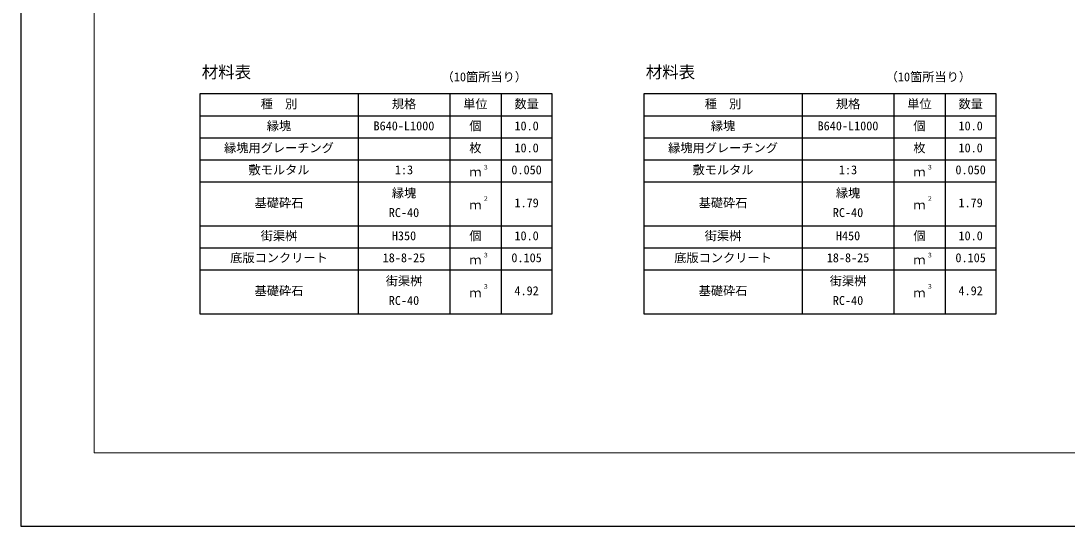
# Model space of a CAD drawing. Units: millimetres, scale not verified. Extents: x -12600 to 12600, y -8910 to 8910.
# Drawn here: x -12600 to -4024, y -8910 to -4773 of the extents above; entities that cross this region are included whole.
import ezdxf
from ezdxf.enums import TextEntityAlignment as Align

# ---------------------------------------------------------------- set-up
doc = ezdxf.new("R2010")
doc.units = ezdxf.units.MM
doc.header["$LTSCALE"] = 30
for name, color, linetype, lineweight in [('0-1_Defpoints', 5, 'Continuous', 25), ('0-3_HYO', 3, 'Continuous', 25), ('0-4_HYO2', 4, 'Continuous', 25), ('0-7_TXT', 7, 'Continuous', 25), ('0-8_WAKU', 3, 'Continuous', 13)]:
    doc.layers.add(name, color=color, linetype=linetype, lineweight=lineweight)
doc.styles.add('ＭＳ ゴシック', font='')
doc.styles.get('ＭＳ ゴシック').set_extended_font_data('MS Gothic')

msp = doc.modelspace()

# ---------------------------------------------------------------- linework, layer by layer
at = {"layer": '0-1_Defpoints'}
msp.add_lwpolyline([(-12600, -8910), (12600, -8910), (12600, 8910), (-12600, 8910)], close=True, dxfattribs=at)
at = {"layer": '0-3_HYO'}
for p, q in [((-9834.61, -5371.17), (-9834.61, -7171.17)), ((-9084.61, -5371.17), (-9084.61, -7171.17)), ((-8664.61, -5371.17), (-8664.61, -7171.17)), ((-6194.61, -5371.17), (-6194.61, -7171.17)), ((-5444.61, -5371.17), (-5444.61, -7171.17)), ((-5024.61, -5371.17), (-5024.61, -7171.17)), ((-11134.61, -5551.17), (-8244.61, -5551.17)), ((-7494.61, -5551.17), (-4604.61, -5551.17))]:
    msp.add_line(p, q, dxfattribs=at)
for points in [[(-11134.61, -7171.17), (-8244.61, -7171.17), (-8244.61, -5371.17), (-11134.61, -5371.17)], [(-7494.61, -7171.17), (-4604.61, -7171.17), (-4604.61, -5371.17), (-7494.61, -5371.17)]]:
    msp.add_lwpolyline(points, close=True, dxfattribs=at)
at = {"layer": '0-4_HYO2'}
for p, q in [((-11134.61, -5731.17), (-8244.61, -5731.17)), ((-7494.61, -5731.17), (-4604.61, -5731.17)), ((-11134.61, -5911.17), (-8244.61, -5911.17)), ((-7494.61, -5911.17), (-4604.61, -5911.17)), ((-11134.61, -6091.17), (-8244.61, -6091.17)), ((-7494.61, -6091.17), (-4604.61, -6091.17)), ((-11134.61, -6451.17), (-8244.61, -6451.17)), ((-7494.61, -6451.17), (-4604.61, -6451.17)), ((-11134.61, -6631.17), (-8244.61, -6631.17)), ((-7494.61, -6631.17), (-4604.61, -6631.17)), ((-11134.61, -6811.17), (-8244.61, -6811.17)), ((-7494.61, -6811.17), (-4604.61, -6811.17))]:
    msp.add_line(p, q, dxfattribs=at)
at = {"layer": '0-8_WAKU'}
msp.add_lwpolyline([(-12000, -8310), (12000, -8310), (12000, 8310), (-12000, 8310)], close=True, dxfattribs=at)

# ---------------------------------------------------------------- texts
at = {"layer": '0-7_TXT', "style": 'ＭＳ ゴシック'}
for s, height, p in [('材料表', 98.97, (-11117.94, -5271.17)), ('材料表', 98.97, (-7477.94, -5271.17)), ('（10箇所当り）', 73.31, (-9151.28, -5289.51)), ('（10箇所当り）', 73.31, (-5511.28, -5289.51)), ('種\u3000別', 73.31, (-10634.61, -5511.17)), ('規格', 73.31, (-9559.61, -5511.17)), ('単位', 73.31, (-8974.61, -5511.17)), ('数量', 73.31, (-8554.61, -5511.17)), ('種\u3000別', 73.31, (-6994.61, -5511.17)), ('規格', 73.31, (-5919.61, -5511.17)), ('単位', 73.31, (-5334.61, -5511.17)), ('数量', 73.31, (-4914.61, -5511.17)), ('縁塊', 73.31, (-10584.61, -5691.17)), ('B640-L1000', 73.31, (-9709.61, -5691.17)), ('個', 73.31, (-8924.61, -5691.17)), ('10.0', 73.31, (-8554.61, -5691.17)), ('縁塊', 73.31, (-6944.61, -5691.17)), ('B640-L1000', 73.31, (-6069.61, -5691.17)), ('個', 73.31, (-5284.61, -5691.17)), ('10.0', 73.31, (-4914.61, -5691.17)), ('縁塊用グレーチング', 73.31, (-10934.61, -5871.17)), ('枚', 73.31, (-8924.61, -5871.17)), ('10.0', 73.31, (-8554.61, -5871.17)), ('縁塊用グレーチング', 73.31, (-7294.61, -5871.17)), ('枚', 73.31, (-5284.61, -5871.17)), ('10.0', 73.31, (-4914.61, -5871.17)), ('敷モルタル', 73.31, (-10734.61, -6051.17)), ('1:3', 73.31, (-9534.61, -6051.17)), ('ｍ', 73.31, (-8924.61, -6067.84)), ('３', 36.66, (-8815.37, -6000.56)), ('0.050', 73.31, (-8579.61, -6051.17)), ('敷モルタル', 73.31, (-7094.61, -6051.17)), ('1:3', 73.31, (-5894.61, -6051.17)), ('ｍ', 73.31, (-5284.61, -6067.84)), ('３', 36.66, (-5175.37, -6000.56)), ('0.050', 73.31, (-4939.61, -6051.17)), ('縁塊', 73.31, (-9559.61, -6241.17)), ('縁塊', 73.31, (-5919.61, -6241.17)), ('基礎砕石', 73.31, (-10684.61, -6321.17)), ('ｍ', 73.31, (-8924.61, -6337.84)), ('２', 36.66, (-8815.37, -6257.22)), ('1.79', 73.31, (-8554.61, -6321.17)), ('基礎砕石', 73.31, (-7044.61, -6321.17)), ('ｍ', 73.31, (-5284.61, -6337.84)), ('２', 36.66, (-5175.37, -6257.22)), ('1.79', 73.31, (-4914.61, -6321.17)), ('RC-40', 73.31, (-9584.61, -6401.17)), ('RC-40', 73.31, (-5944.61, -6401.17)), ('街渠桝', 73.31, (-10634.61, -6591.17)), ('H350', 73.31, (-9559.61, -6591.17)), ('個', 73.31, (-8924.61, -6591.17)), ('10.0', 73.31, (-8554.61, -6591.17)), ('街渠桝', 73.31, (-6994.61, -6591.17)), ('H450', 73.31, (-5919.61, -6591.17)), ('個', 73.31, (-5284.61, -6591.17)), ('10.0', 73.31, (-4914.61, -6591.17)), ('底版コンクリート', 73.31, (-10884.61, -6771.17)), ('18-8-25', 73.31, (-9634.61, -6771.17)), ('３', 36.66, (-8815.37, -6720.56)), ('0.105', 73.31, (-8579.61, -6771.17)), ('底版コンクリート', 73.31, (-7244.61, -6771.17)), ('18-8-25', 73.31, (-5994.61, -6771.17)), ('３', 36.66, (-5175.37, -6720.56)), ('0.105', 73.31, (-4939.61, -6771.17)), ('ｍ', 73.31, (-8924.61, -6787.84)), ('ｍ', 73.31, (-5284.61, -6787.84)), ('街渠桝', 73.31, (-9609.61, -6961.17)), ('街渠桝', 73.31, (-5969.61, -6961.17)), ('基礎砕石', 73.31, (-10684.61, -7041.17)), ('３', 36.66, (-8815.37, -6977.22)), ('基礎砕石', 73.31, (-7044.61, -7041.17)), ('３', 36.66, (-5175.37, -6977.22)), ('RC-40', 73.31, (-9584.61, -7121.17)), ('ｍ', 73.31, (-8924.61, -7057.84)), ('4.92', 73.31, (-8554.61, -7041.17)), ('RC-40', 73.31, (-5944.61, -7121.17)), ('ｍ', 73.31, (-5284.61, -7057.84)), ('4.92', 73.31, (-4914.61, -7041.17))]:
    msp.add_text(s, height=height, dxfattribs=at).set_placement(p, align=Align.BOTTOM_LEFT)

doc.saveas('drawing.dxf')
